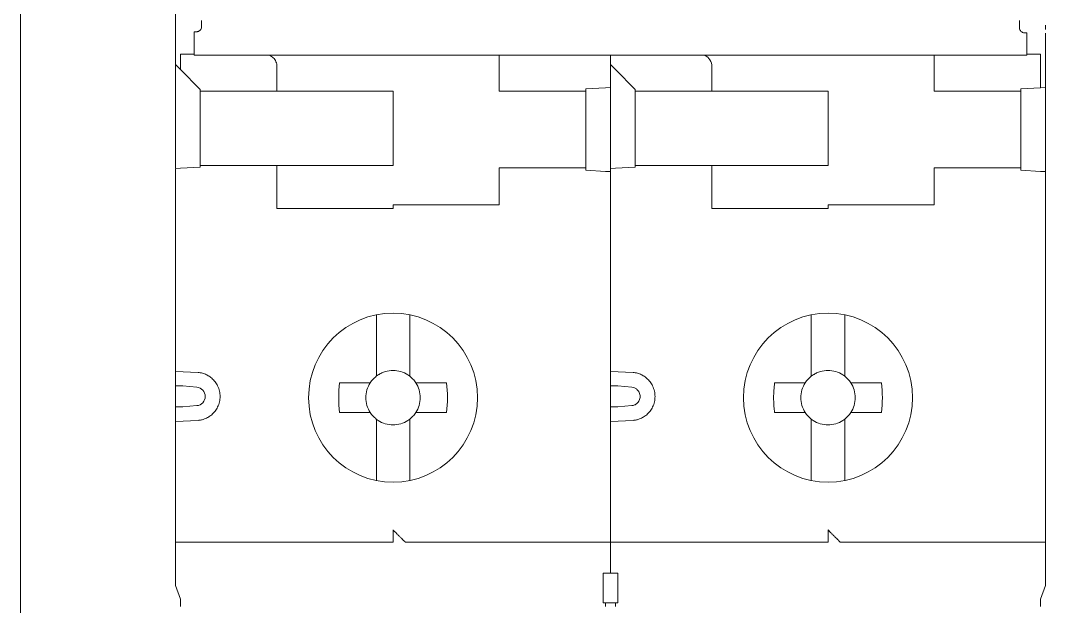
# Model space of a CAD drawing. Header units: millimetres. Extents: x 4137 to 6698, y 1400 to 3585.
# Drawn here: x 4370.95 to 4412.42, y 2976.75 to 3000.46 of the extents above; entities that cross this region are included whole.
import ezdxf

# ---------------------------------------------------------------- set-up
doc = ezdxf.new("R2010")
doc.units = ezdxf.units.MM
doc.layers.add('000-PI-Oprema', color=30, linetype='Continuous', lineweight=5)
doc.layers.add('002-PI-Kabelska kanalica', color=150, linetype='Continuous')

msp = doc.modelspace()

# ---------------------------------------------------------------- linework, layer by layer
at = {"layer": '000-PI-Oprema', "color": 0, "lineweight": 0}
for p, q in [((4378.272, 3000.215), (4378.272, 3000.464)), ((4411.372, 3000.464), (4411.372, 3000.165)), ((4377.222, 2999.953), (4377.222, 3000.27)), ((4377.222, 2998.679), (4377.222, 2999.953)), ((4377.972, 3000.01), (4378.072, 3000.01)), ((4377.972, 2999.966), (4377.972, 3000.01)), ((4377.972, 2999.966), (4377.972, 2999.877)), ((4411.572, 2999.966), (4411.672, 2999.966)), ((4411.672, 2999.877), (4411.672, 2999.966)), ((4412.422, 3000.27), (4412.422, 3000.103)), ((4412.422, 2999.953), (4412.422, 2997.756)), ((4377.972, 2999.103), (4377.422, 2999.103)), ((4377.972, 2999.055), (4382.072, 2999.055)), ((4382.072, 2999.056), (4407.572, 2999.056)), ((4390.322, 2997.603), (4390.322, 2999.056)), ((4394.822, 2999.056), (4394.822, 2998.679)), ((4407.572, 2999.055), (4411.673, 2999.055)), ((4407.922, 2999.055), (4407.922, 2997.603)), ((4412.222, 2999.103), (4411.672, 2999.103)), ((4412.222, 2999.103), (4412.222, 2997.745)), ((4377.222, 2994.503), (4377.222, 2998.679)), ((4377.222, 2998.679), (4377.422, 2998.479)), ((4394.822, 2998.679), (4395.022, 2998.479)), ((4394.822, 2997.756), (4394.822, 2998.679)), ((4377.422, 2998.479), (4377.422, 2998.603)), ((4377.422, 2998.479), (4378.222, 2997.679)), ((4381.322, 2997.603), (4381.322, 2998.603)), ((4395.022, 2998.479), (4395.822, 2997.679)), ((4398.922, 2997.603), (4398.922, 2998.603)), ((4378.222, 2997.679), (4378.222, 2997.603)), ((4381.322, 2997.603), (4378.222, 2997.603)), ((4378.222, 2997.603), (4378.222, 2994.603)), ((4381.322, 2997.603), (4381.722, 2997.603)), ((4381.722, 2997.603), (4386.022, 2997.603)), ((4386.022, 2997.603), (4386.022, 2994.603)), ((4390.722, 2997.603), (4390.322, 2997.603)), ((4390.722, 2997.603), (4393.822, 2997.603)), ((4393.822, 2997.703), (4394.622, 2997.745)), ((4393.822, 2997.703), (4393.822, 2997.603)), ((4393.822, 2997.603), (4393.822, 2994.503)), ((4394.822, 2997.756), (4394.622, 2997.745)), ((4394.822, 2997.756), (4394.822, 2994.503)), ((4395.822, 2997.679), (4395.822, 2997.603)), ((4395.822, 2997.603), (4398.922, 2997.603)), ((4395.822, 2997.603), (4395.822, 2994.603)), ((4399.322, 2997.603), (4398.922, 2997.603)), ((4403.622, 2997.603), (4399.322, 2997.603)), ((4403.622, 2994.603), (4403.622, 2997.603)), ((4408.322, 2997.603), (4407.922, 2997.603)), ((4408.322, 2997.603), (4411.422, 2997.603)), ((4411.422, 2997.703), (4412.222, 2997.745)), ((4411.422, 2997.603), (4411.422, 2997.703)), ((4411.422, 2994.503), (4411.422, 2997.603)), ((4412.422, 2997.756), (4412.222, 2997.745)), ((4412.422, 2997.756), (4412.422, 2994.351)), ((4377.222, 2995.503), (4377.217, 2995.508)), ((4412.422, 2995.503), (4412.417, 2995.508)), ((4412.427, 2995.303), (4412.422, 2995.303)), ((4377.222, 2994.475), (4377.422, 2994.485)), ((4378.222, 2994.527), (4377.422, 2994.485)), ((4378.222, 2994.603), (4378.222, 2994.527)), ((4381.322, 2994.603), (4378.222, 2994.603)), ((4381.322, 2992.853), (4381.322, 2994.603)), ((4381.322, 2994.603), (4381.722, 2994.603)), ((4386.022, 2994.603), (4381.722, 2994.603)), ((4390.722, 2994.503), (4390.322, 2994.503)), ((4390.322, 2994.503), (4390.322, 2993.003)), ((4393.822, 2994.503), (4390.722, 2994.503)), ((4393.822, 2994.403), (4393.822, 2994.503)), ((4394.822, 2994.475), (4394.822, 2994.503)), ((4394.822, 2994.475), (4395.022, 2994.485)), ((4395.822, 2994.527), (4395.022, 2994.485)), ((4395.822, 2994.603), (4395.822, 2994.527)), ((4398.922, 2994.603), (4395.822, 2994.603)), ((4398.922, 2992.853), (4398.922, 2994.603)), ((4398.922, 2994.603), (4399.322, 2994.603)), ((4399.322, 2994.603), (4403.622, 2994.603)), ((4408.322, 2994.503), (4407.922, 2994.503)), ((4407.922, 2993.003), (4407.922, 2994.503)), ((4408.322, 2994.503), (4411.422, 2994.503)), ((4411.422, 2994.403), (4411.422, 2994.503)), ((4377.222, 2994.475), (4377.222, 2986.58)), ((4394.622, 2994.361), (4393.822, 2994.403)), ((4394.622, 2994.361), (4394.822, 2994.351)), ((4394.822, 2994.475), (4394.822, 2994.351)), ((4394.822, 2986.58), (4394.822, 2994.351)), ((4412.222, 2994.361), (4411.422, 2994.403)), ((4412.422, 2994.351), (4412.222, 2994.361)), ((4412.422, 2994.351), (4412.422, 2980.203)), ((4386.022, 2992.853), (4381.322, 2992.853)), ((4386.022, 2993.003), (4386.022, 2992.853)), ((4390.322, 2993.003), (4386.022, 2993.003)), ((4403.622, 2992.853), (4398.922, 2992.853)), ((4403.622, 2993.003), (4403.622, 2992.853)), ((4403.622, 2993.003), (4407.922, 2993.003)), ((4377.217, 2990.498), (4377.222, 2990.503)), ((4412.417, 2990.498), (4412.422, 2990.503)), ((4412.422, 2990.703), (4412.427, 2990.703)), ((4385.347, 2988.542), (4385.347, 2988.479)), ((4385.347, 2988.479), (4385.347, 2986.359)), ((4386.697, 2988.479), (4386.697, 2988.542)), ((4386.697, 2986.359), (4386.697, 2988.479)), ((4402.947, 2988.554), (4402.947, 2988.479)), ((4402.947, 2988.479), (4402.947, 2986.359)), ((4404.297, 2988.479), (4404.297, 2988.554)), ((4404.297, 2986.072), (4404.297, 2988.479)), ((4377.222, 2986.406), (4377.222, 2986.579)), ((4378.132, 2986.224), (4377.222, 2986.263)), ((4385.347, 2986.359), (4385.347, 2986.072)), ((4386.697, 2986.359), (4386.697, 2986.072)), ((4394.822, 2986.58), (4394.822, 2983.927)), ((4395.732, 2986.224), (4394.822, 2986.263)), ((4383.859, 2985.803), (4384.716, 2985.803)), ((4388.186, 2985.803), (4387.329, 2985.803)), ((4401.459, 2985.803), (4402.316, 2985.803)), ((4405.786, 2985.803), (4404.929, 2985.803)), ((4377.222, 2984.831), (4377.222, 2985.676)), ((4377.522, 2985.676), (4378.08, 2985.627)), ((4395.122, 2985.676), (4395.68, 2985.627)), ((4378.08, 2984.88), (4377.522, 2984.831)), ((4384.716, 2984.603), (4383.859, 2984.603)), ((4388.186, 2984.603), (4387.329, 2984.603)), ((4395.122, 2984.831), (4395.68, 2984.88)), ((4402.316, 2984.603), (4401.459, 2984.603)), ((4405.786, 2984.603), (4404.929, 2984.603)), ((4377.222, 2984.244), (4378.132, 2984.282)), ((4385.347, 2984.335), (4385.347, 2984.047)), ((4386.697, 2984.335), (4386.697, 2984.047)), ((4394.822, 2984.244), (4395.732, 2984.282)), ((4377.222, 2983.927), (4377.222, 2983.981)), ((4377.222, 2983.927), (4377.222, 2980.203)), ((4385.347, 2984.047), (4385.347, 2981.927)), ((4386.697, 2981.927), (4386.697, 2984.047)), ((4394.822, 2980.203), (4394.822, 2983.927)), ((4402.947, 2984.047), (4402.947, 2981.927)), ((4404.297, 2981.927), (4404.297, 2984.047)), ((4385.347, 2981.927), (4385.347, 2981.852)), ((4386.697, 2981.852), (4386.697, 2981.927)), ((4402.947, 2981.927), (4402.947, 2981.852)), ((4404.297, 2981.852), (4404.297, 2981.927)), ((4377.222, 2980.203), (4377.222, 2977.603)), ((4394.822, 2980.203), (4394.822, 2978.103)), ((4412.422, 2980.203), (4412.422, 2977.603)), ((4377.222, 2979.353), (4386.022, 2979.353)), ((4394.822, 2979.353), (4386.522, 2979.353)), ((4403.622, 2979.353), (4394.822, 2979.353)), ((4412.422, 2979.353), (4404.122, 2979.353)), ((4395.122, 2978.103), (4394.522, 2978.103)), ((4377.222, 2977.603), (4377.422, 2977.054)), ((4412.422, 2977.603), (4412.222, 2977.053)), ((4394.622, 2976.903), (4394.522, 2976.903)), ((4395.022, 2976.903), (4394.622, 2976.903)), ((4395.122, 2976.903), (4395.022, 2976.903))]:
    msp.add_line(p, q, dxfattribs=at)
for centre in [(4386.022, 2985.203), (4403.622, 2985.203)]:
    msp.add_circle(centre, 3.418, dxfattribs=at)
for centre, radius, start, end in [((4398.422, 2998.603), 0.5, 0, 64.7859), ((4386.022, 2985.203), 1.1, 136.9319, 146.9443), ((4386.022, 2985.203), 1.1, 135, 136.9319), ((4386.022, 2985.203), 1.1, 133.0681, 135), ((4386.022, 2985.203), 1.1, 123.0557, 133.0681), ((4386.022, 2985.203), 1.1, 46.9319, 56.9443), ((4386.022, 2985.203), 1.1, 33.0557, 43.0681), ((4403.622, 2985.203), 1.1, 136.9319, 146.9443), ((4403.622, 2985.203), 1.1, 135, 136.9319), ((4403.622, 2985.203), 1.1, 133.0681, 135), ((4403.622, 2985.203), 1.1, 123.0557, 133.0681), ((4403.622, 2985.203), 1.1, 46.9319, 56.9443), ((4403.622, 2985.203), 1.1, 45, 46.9319), ((4403.622, 2985.203), 1.1, 43.0681, 45), ((4403.622, 2985.203), 1.1, 33.0557, 43.0681), ((4386.022, 2985.203), 1.1, 213.0557, 223.0681), ((4386.022, 2985.203), 1.1, 316.9319, 326.9443), ((4403.622, 2985.203), 1.1, 213.0557, 223.0681), ((4403.622, 2985.203), 1.1, 316.9319, 326.9443), ((4386.022, 2985.203), 1.1, 223.0681, 225), ((4386.022, 2985.203), 1.1, 225, 226.9319), ((4386.022, 2985.203), 1.1, 226.9319, 236.9443), ((4386.022, 2985.203), 1.1, 303.0557, 313.0681), ((4386.022, 2985.203), 1.1, 315, 316.9319), ((4403.622, 2985.203), 1.1, 223.0681, 225), ((4403.622, 2985.203), 1.1, 225, 226.9319), ((4403.622, 2985.203), 1.1, 226.9319, 236.9443), ((4403.622, 2985.203), 1.1, 303.0557, 313.0681), ((4403.622, 2985.203), 1.1, 313.0681, 315), ((4403.622, 2985.203), 1.1, 315, 316.9319)]:
    msp.add_arc(centre, radius, start, end, dxfattribs=at)
for points, knots in [([(4377.222, 3000.27), (4377.222, 3000.302), (4377.222, 3000.367), (4377.222, 3000.463), (4377.222, 3000.557), (4377.222, 3000.685), (4377.222, 3000.841), (4377.222, 3001.017), (4377.222, 3001.177), (4377.222, 3001.314), (4377.222, 3001.429), (4377.222, 3001.484), (4377.222, 3001.512)], [0, 0, 0, 0, 0.061391, 0.122427, 0.18342, 0.24468, 0.372209, 0.500076, 0.627605, 0.755472, 0.877481, 1, 1, 1, 1]), ([(4377.972, 2999.055), (4377.972, 2999.07), (4377.972, 2999.078), (4377.972, 2999.25), (4377.972, 2999.527), (4377.972, 2999.76), (4377.972, 2999.877)], [0, 0, 0, 0, 0.206145, 0.470763, 0.735381, 1, 1, 1, 1]), ([(4378.072, 3000.01), (4378.086, 3000.011), (4378.112, 3000.012), (4378.15, 3000.024), (4378.184, 3000.042), (4378.224, 3000.075), (4378.264, 3000.13), (4378.27, 3000.183), (4378.272, 3000.215)], [0, 0, 0, 0, 0.128148, 0.251094, 0.373747, 0.501054, 0.748354, 1, 1, 1, 1]), ([(4411.372, 3000.165), (4411.372, 3000.113), (4411.394, 3000.061), (4411.468, 2999.988), (4411.52, 2999.966), (4411.572, 2999.966)], [0, 0, 0, 0, 0.5, 0.5, 1, 1, 1, 1]), ([(4411.672, 2999.877), (4411.672, 2999.76), (4411.672, 2999.527), (4411.672, 2999.25), (4411.672, 2999.078), (4411.672, 2999.07), (4411.673, 2999.055)], [0, 0, 0, 0, 0.264619, 0.529237, 0.793855, 1, 1, 1, 1]), ([(4377.422, 2999.103), (4377.422, 2999.103), (4377.422, 2999.049), (4377.422, 2998.864), (4377.422, 2998.734), (4377.422, 2998.603)], [0, 0, 0, 0, 0.5, 0.5, 1, 1, 1, 1]), ([(4381.029, 2999.055), (4381.08, 2999.027), (4381.157, 2998.986), (4381.239, 2998.886), (4381.286, 2998.799), (4381.317, 2998.703), (4381.321, 2998.636), (4381.322, 2998.603)], [0, 0, 0, 0, 0.351287, 0.528122, 0.693874, 0.849103, 1, 1, 1, 1]), ([(4377.222, 2985.676), (4377.222, 2985.793), (4377.222, 2986.027), (4377.222, 2986.305), (4377.222, 2986.403), (4377.222, 2986.441)], [0, 0, 0, 0, 0.378161, 0.755931, 1, 1, 1, 1]), ([(4378.132, 2986.224), (4378.163, 2986.221), (4378.223, 2986.214), (4378.311, 2986.193), (4378.422, 2986.157), (4378.55, 2986.094), (4378.695, 2985.989), (4378.826, 2985.851), (4378.935, 2985.675), (4379.006, 2985.473), (4379.03, 2985.253), (4379.007, 2985.034), (4378.935, 2984.832), (4378.827, 2984.655), (4378.696, 2984.517), (4378.551, 2984.412), (4378.408, 2984.344), (4378.268, 2984.299), (4378.178, 2984.288), (4378.132, 2984.282)], [0, 0, 0, 0, 0.031513, 0.062834, 0.094232, 0.152293, 0.210532, 0.279327, 0.348301, 0.424071, 0.50002, 0.57579, 0.651739, 0.720534, 0.789508, 0.847569, 0.905809, 0.95275, 1, 1, 1, 1]), ([(4386.622, 2986.125), (4386.533, 2986.183), (4386.436, 2986.228), (4386.233, 2986.288), (4386.129, 2986.303), (4385.917, 2986.303), (4385.812, 2986.288), (4385.66, 2986.243), (4385.61, 2986.224), (4385.538, 2986.191), (4385.514, 2986.179), (4385.479, 2986.16), (4385.468, 2986.153), (4385.451, 2986.143), (4385.442, 2986.138), (4385.434, 2986.132), (4385.428, 2986.129), (4385.424, 2986.128), (4385.422, 2986.125)], [0, 0, 0, 0, 0.25, 0.25, 0.5, 0.5, 0.75, 0.75, 0.875, 0.875, 0.9375, 0.9375, 0.96875, 0.96875, 0.984375, 0.992188, 0.992188, 1, 1, 1, 1]), ([(4395.732, 2986.224), (4395.763, 2986.221), (4395.823, 2986.214), (4395.911, 2986.193), (4396.022, 2986.157), (4396.15, 2986.094), (4396.295, 2985.989), (4396.426, 2985.851), (4396.535, 2985.675), (4396.606, 2985.473), (4396.63, 2985.253), (4396.607, 2985.034), (4396.535, 2984.832), (4396.427, 2984.655), (4396.296, 2984.517), (4396.151, 2984.412), (4396.008, 2984.344), (4395.868, 2984.299), (4395.778, 2984.288), (4395.732, 2984.282)], [0, 0, 0, 0, 0.031513, 0.062834, 0.094232, 0.152293, 0.210532, 0.279327, 0.348301, 0.424071, 0.50002, 0.57579, 0.651739, 0.720534, 0.789508, 0.847569, 0.905809, 0.95275, 1, 1, 1, 1]), ([(4404.222, 2986.125), (4404.133, 2986.183), (4404.036, 2986.228), (4403.833, 2986.288), (4403.729, 2986.303), (4403.517, 2986.303), (4403.412, 2986.288), (4403.26, 2986.243), (4403.21, 2986.224), (4403.138, 2986.191), (4403.114, 2986.179), (4403.079, 2986.16), (4403.068, 2986.153), (4403.051, 2986.143), (4403.042, 2986.138), (4403.034, 2986.132), (4403.028, 2986.129), (4403.024, 2986.128), (4403.022, 2986.125)], [0, 0, 0, 0, 0.25, 0.25, 0.5, 0.5, 0.75, 0.75, 0.875, 0.875, 0.9375, 0.9375, 0.96875, 0.96875, 0.984375, 0.992187, 0.992187, 1, 1, 1, 1]), ([(4384.716, 2985.803), (4384.784, 2985.803), (4384.908, 2985.803), (4385.04, 2985.803), (4385.101, 2985.803)], [0, 0, 0, 0, 0.540007, 1, 1, 1, 1]), ([(4386.944, 2984.603), (4387.061, 2984.782), (4387.122, 2984.99), (4387.122, 2985.416), (4387.061, 2985.625), (4386.945, 2985.803)], [0, 0, 0, 0, 0.5, 0.5, 1, 1, 1, 1]), ([(4401.459, 2985.803), (4401.435, 2985.604), (4401.422, 2985.404), (4401.422, 2985.103), (4401.425, 2985.003), (4401.435, 2984.853), (4401.438, 2984.803), (4401.445, 2984.728), (4401.449, 2984.69), (4401.454, 2984.647), (4401.456, 2984.625), (4401.457, 2984.616), (4401.458, 2984.609), (4401.46, 2984.606), (4401.459, 2984.603)], [0, 0, 0, 0, 0.5, 0.5, 0.75, 0.75, 0.875, 0.875, 0.9375, 0.96875, 0.984375, 0.992188, 0.992188, 1, 1, 1, 1]), ([(4402.701, 2985.803), (4402.584, 2985.625), (4402.523, 2985.417), (4402.522, 2984.991), (4402.584, 2984.782), (4402.701, 2984.603)], [0, 0, 0, 0, 0.5, 0.5, 1, 1, 1, 1]), ([(4404.544, 2984.603), (4404.661, 2984.782), (4404.722, 2984.991), (4404.723, 2985.414), (4404.661, 2985.625), (4404.545, 2985.803)], [0, 0, 0, 0, 0.5, 0.5, 1, 1, 1, 1]), ([(4377.222, 2985.676), (4377.222, 2985.676), (4377.252, 2985.676), (4377.369, 2985.676), (4377.452, 2985.676), (4377.522, 2985.676)], [0, 0, 0, 0, 0.5, 0.5, 1, 1, 1, 1]), ([(4378.08, 2985.627), (4378.173, 2985.619), (4378.261, 2985.575), (4378.387, 2985.438), (4378.422, 2985.346), (4378.422, 2985.16), (4378.387, 2985.068), (4378.261, 2984.931), (4378.173, 2984.888), (4378.08, 2984.88)], [0, 0, 0, 0, 0.25, 0.25, 0.5, 0.5, 0.75, 0.75, 1, 1, 1, 1]), ([(4394.822, 2985.676), (4394.822, 2985.676), (4394.852, 2985.676), (4394.969, 2985.676), (4395.052, 2985.676), (4395.122, 2985.676)], [0, 0, 0, 0, 0.5, 0.5, 1, 1, 1, 1]), ([(4395.68, 2984.88), (4395.7, 2984.882), (4395.739, 2984.887), (4395.794, 2984.906), (4395.846, 2984.933), (4395.898, 2984.971), (4395.947, 2985.023), (4396.003, 2985.115), (4396.036, 2985.253), (4396.003, 2985.392), (4395.947, 2985.483), (4395.885, 2985.548), (4395.796, 2985.607), (4395.719, 2985.62), (4395.68, 2985.627)], [0, 0, 0, 0, 0.053559, 0.105722, 0.157796, 0.211095, 0.279916, 0.349203, 0.500308, 0.651412, 0.720233, 0.789521, 0.894347, 1, 1, 1, 1]), ([(4377.222, 2983.981), (4377.222, 2983.985), (4377.222, 2984.009), (4377.222, 2984.183), (4377.222, 2984.475), (4377.222, 2984.712), (4377.222, 2984.831)], [0, 0, 0, 0, 0.06983, 0.379482, 0.689581, 1, 1, 1, 1]), ([(4377.222, 2984.831), (4377.222, 2984.831), (4377.255, 2984.831), (4377.366, 2984.831), (4377.444, 2984.831), (4377.522, 2984.831)], [0, 0, 0, 0, 0.5, 0.5, 1, 1, 1, 1]), ([(4384.716, 2984.603), (4384.784, 2984.603), (4384.908, 2984.603), (4385.04, 2984.603), (4385.101, 2984.603)], [0, 0, 0, 0, 0.54278, 1, 1, 1, 1]), ([(4394.822, 2984.831), (4394.822, 2984.831), (4394.855, 2984.831), (4394.966, 2984.831), (4395.044, 2984.831), (4395.122, 2984.831)], [0, 0, 0, 0, 0.5, 0.5, 1, 1, 1, 1]), ([(4385.422, 2984.281), (4385.601, 2984.165), (4385.808, 2984.104), (4386.233, 2984.103), (4386.444, 2984.165), (4386.622, 2984.281)], [0, 0, 0, 0, 0.5, 0.5, 1, 1, 1, 1]), ([(4403.022, 2984.281), (4403.201, 2984.165), (4403.408, 2984.104), (4403.833, 2984.103), (4404.044, 2984.165), (4404.222, 2984.281)], [0, 0, 0, 0, 0.5, 0.5, 1, 1, 1, 1]), ([(4386.022, 2979.853), (4386.022, 2979.832), (4386.022, 2979.79), (4386.022, 2979.728), (4386.022, 2979.656), (4386.022, 2979.577), (4386.022, 2979.498), (4386.022, 2979.432), (4386.022, 2979.387), (4386.022, 2979.358), (4386.022, 2979.355), (4386.022, 2979.353)], [0, 0, 0, 0, 0.080758, 0.160392, 0.240099, 0.368585, 0.500066, 0.628554, 0.760036, 0.877963, 1, 1, 1, 1]), ([(4386.522, 2979.353), (4386.522, 2979.354), (4386.521, 2979.355), (4386.514, 2979.362), (4386.502, 2979.374), (4386.479, 2979.397), (4386.439, 2979.437), (4386.376, 2979.5), (4386.3, 2979.576), (4386.213, 2979.662), (4386.12, 2979.756), (4386.055, 2979.82), (4386.022, 2979.853)], [0, 0, 0, 0, 0.051851, 0.10362, 0.156261, 0.210683, 0.323967, 0.445967, 0.575521, 0.712834, 0.854621, 1, 1, 1, 1]), ([(4403.622, 2979.853), (4403.622, 2979.832), (4403.622, 2979.79), (4403.622, 2979.728), (4403.622, 2979.656), (4403.622, 2979.577), (4403.622, 2979.498), (4403.622, 2979.432), (4403.622, 2979.387), (4403.622, 2979.358), (4403.622, 2979.355), (4403.622, 2979.353)], [0, 0, 0, 0, 0.080758, 0.160392, 0.240099, 0.368585, 0.500066, 0.628554, 0.760036, 0.877963, 1, 1, 1, 1]), ([(4403.622, 2979.853), (4403.643, 2979.833), (4403.681, 2979.795), (4403.733, 2979.742), (4403.776, 2979.699), (4403.834, 2979.642), (4403.901, 2979.574), (4403.978, 2979.498), (4404.041, 2979.435), (4404.087, 2979.388), (4404.117, 2979.359), (4404.121, 2979.355), (4404.122, 2979.353)], [0, 0, 0, 0, 0.090531, 0.16862, 0.234268, 0.287481, 0.430984, 0.554468, 0.680793, 0.795506, 0.900919, 1, 1, 1, 1]), ([(4394.522, 2976.903), (4394.522, 2976.952), (4394.522, 2977.017), (4394.522, 2977.281), (4394.522, 2977.541), (4394.522, 2978.103)], [0.2858647, 0.2858647, 0.2858647, 0.2858647, 0.5, 0.5, 1, 1, 1, 1]), ([(4395.122, 2976.903), (4395.122, 2976.922), (4395.122, 2976.977), (4395.122, 2977.091), (4395.122, 2977.25), (4395.122, 2977.428), (4395.122, 2977.614), (4395.122, 2977.74), (4395.122, 2978.103)], [0.287427, 0.287427, 0.287427, 0.287427, 0.3699948, 0.5001298, 0.629921, 0.7600558, 0.879771, 1, 1, 1, 1]), ([(4377.422, 2976.753), (4377.422, 2976.754), (4377.422, 2976.756), (4377.422, 2976.768), (4377.422, 2976.791), (4377.422, 2976.832), (4377.422, 2976.897), (4377.422, 2976.972), (4377.422, 2977.027), (4377.422, 2977.054)], [0, 0, 0, 0, 0.0807576, 0.160392, 0.2400995, 0.3685854, 0.5000663, 0.6285535, 0.7387531, 0.7387531, 0.7387531, 0.7387531]), ([(4394.622, 2976.753), (4394.622, 2976.762), (4394.622, 2976.779), (4394.622, 2976.847), (4394.622, 2976.902), (4394.622, 2976.903)], [0, 0, 0, 0, 0.494587, 0.989166, 1, 1, 1, 1]), ([(4395.022, 2976.903), (4395.022, 2976.902), (4395.022, 2976.847), (4395.022, 2976.779), (4395.022, 2976.762), (4395.022, 2976.753)], [0, 0, 0, 0, 0.010834, 0.505413, 1, 1, 1, 1]), ([(4412.222, 2976.753), (4412.222, 2976.753), (4412.222, 2976.807), (4412.222, 2976.944), (4412.222, 2976.996), (4412.222, 2977.053)], [0, 0, 0, 0, 0.5, 0.5, 0.737757, 0.737757, 0.737757, 0.737757])]:
    msp.add_open_spline(points, degree=3, knots=knots, dxfattribs=at)
for points in [[(4402.947, 2986.359), (4402.947, 2986.321), (4402.947, 2986.283), (4402.947, 2986.072)], [(4383.859, 2985.803), (4383.81, 2985.405), (4383.81, 2985.002), (4383.859, 2984.603)], [(4385.101, 2985.803), (4384.984, 2985.625), (4384.922, 2985.416), (4384.922, 2985.203)], [(4386.774, 2986.007), (4386.783, 2985.998), (4386.792, 2985.99), (4386.8, 2985.981)], [(4386.8, 2985.981), (4386.809, 2985.972), (4386.818, 2985.963), (4386.826, 2985.954)], [(4387.329, 2985.803), (4387.205, 2985.803), (4387.078, 2985.803), (4386.944, 2985.803)], [(4388.186, 2984.603), (4388.234, 2985.001), (4388.234, 2985.405), (4388.186, 2985.803)], [(4402.316, 2985.803), (4402.44, 2985.803), (4402.567, 2985.803), (4402.701, 2985.803)], [(4404.929, 2985.803), (4404.805, 2985.803), (4404.678, 2985.803), (4404.544, 2985.803)], [(4405.786, 2985.803), (4405.834, 2985.405), (4405.834, 2985.001), (4405.786, 2984.603)], [(4384.922, 2985.203), (4384.922, 2984.992), (4384.985, 2984.78), (4385.101, 2984.603)], [(4386.944, 2984.603), (4387.078, 2984.603), (4387.205, 2984.603), (4387.329, 2984.603)], [(4402.316, 2984.603), (4402.44, 2984.603), (4402.567, 2984.603), (4402.701, 2984.603)], [(4404.544, 2984.603), (4404.678, 2984.603), (4404.805, 2984.603), (4404.929, 2984.603)], [(4386.8, 2984.425), (4386.792, 2984.417), (4386.783, 2984.408), (4386.774, 2984.4)], [(4402.947, 2984.335), (4402.947, 2984.123), (4402.947, 2984.085), (4402.947, 2984.047)], [(4404.297, 2984.335), (4404.297, 2984.123), (4404.297, 2984.085), (4404.297, 2984.047)]]:
    msp.add_open_spline(points, degree=3, dxfattribs=at)
at = {"layer": '002-PI-Kabelska kanalica', "color": 0, "linetype": 'ByBlock', "lineweight": 0}
msp.add_line((4370.948, 3405.778), (4370.948, 1735.778), dxfattribs=at)

doc.saveas('drawing.dxf')
